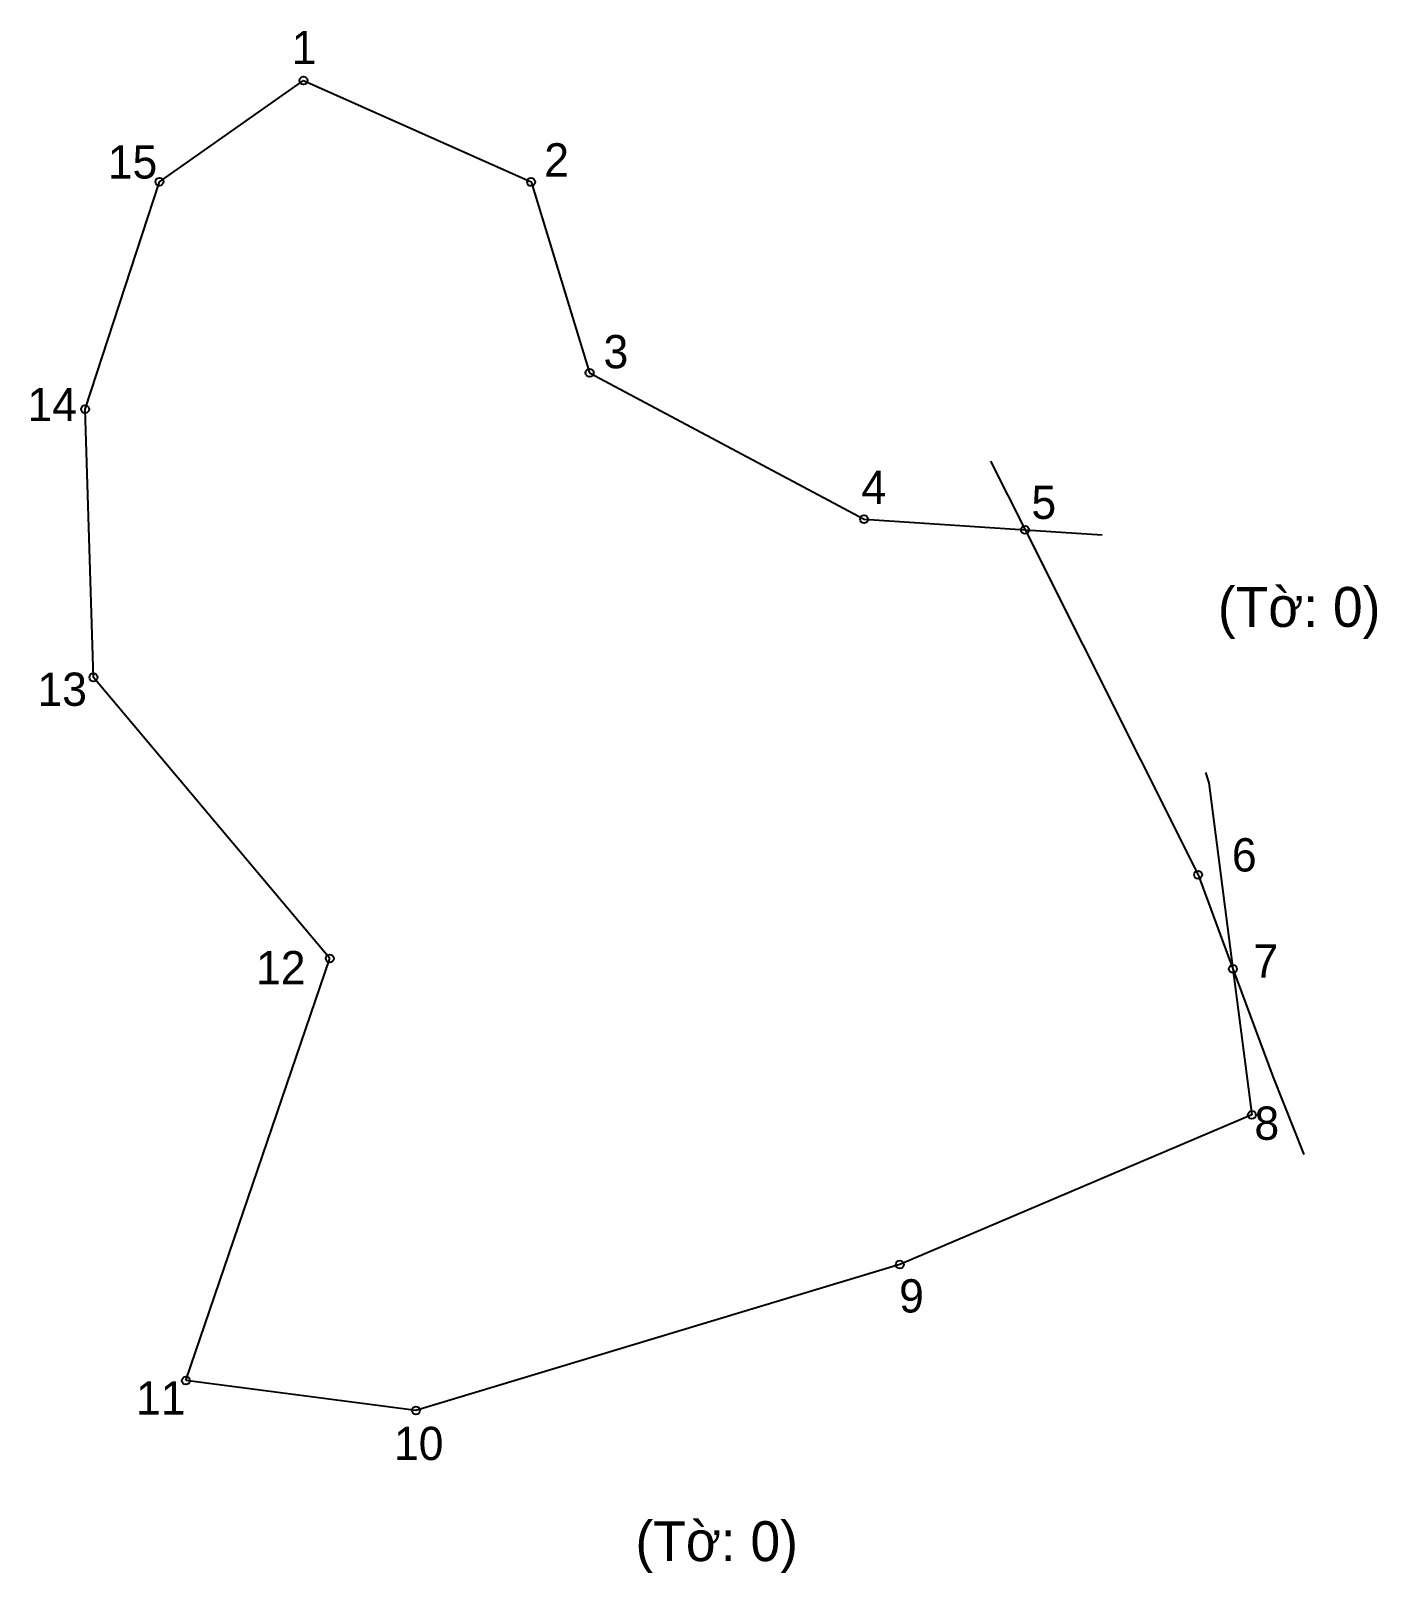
# Model space of a CAD drawing. Extents: x 549429 to 549530, y 1823875 to 1823991.
import ezdxf

# ---------------------------------------------------------------- set-up
doc = ezdxf.new("R2010")
doc.units = 0
for name, color, linetype in [('CanhThua', 7, 'Continuous'), ('MocDinhThua', 7, 'Continuous'), ('NhanTuCan', 7, 'Continuous'), ('RauThua', 7, 'Continuous'), ('SoHieuDinhThua', 7, 'Continuous')]:
    doc.layers.add(name, color=color, linetype=linetype)

msp = doc.modelspace()

# ---------------------------------------------------------------- linework, layer by layer
at = {"layer": 'CanhThua'}
for p, q in [((549438.74, 1823979.33), (549449.55, 1823986.93)), ((549449.55, 1823986.93), (549466.63, 1823979.31)), ((549433.16, 1823962.25), (549438.74, 1823979.33)), ((549466.63, 1823979.31), (549471.03, 1823964.98)), ((549471.03, 1823964.98), (549491.63, 1823953.98)), ((549433.78, 1823942.11), (549433.16, 1823962.25)), ((549491.63, 1823953.98), (549503.71, 1823953.18)), ((549503.71, 1823953.18), (549516.7, 1823927.29)), ((549451.52, 1823921), (549433.78, 1823942.11)), ((549516.7, 1823927.29), (549519.32, 1823920.21)), ((549440.72, 1823889.3), (549451.52, 1823921)), ((549519.32, 1823920.21), (549520.74, 1823909.25)), ((549520.74, 1823909.25), (549494.31, 1823898.01)), ((549494.31, 1823898.01), (549457.99, 1823887.06)), ((549457.99, 1823887.06), (549440.72, 1823889.3))]:
    msp.add_line(p, q, dxfattribs=at)
at = {"layer": 'MocDinhThua'}
for centre in [(549449.55, 1823986.93), (549438.74, 1823979.33), (549466.63, 1823979.31), (549471.03, 1823964.98), (549433.16, 1823962.25), (549491.63, 1823953.98), (549503.71, 1823953.18), (549433.78, 1823942.11), (549516.7, 1823927.29), (549451.52, 1823921), (549519.32, 1823920.21), (549520.74, 1823909.25), (549494.31, 1823898.01), (549440.72, 1823889.3), (549457.99, 1823887.06)]:
    msp.add_circle(centre, 0.3, dxfattribs=at)
at = {"layer": 'RauThua'}
for p, q in [((549501.12, 1823958.35), (549503.71, 1823953.18)), ((549503.71, 1823953.18), (549509.49, 1823952.8)), ((549517.25, 1823934.96), (549517.51, 1823934.2)), ((549517.51, 1823934.2), (549519.32, 1823920.21)), ((549519.32, 1823920.21), (549522.32, 1823912.13)), ((549522.32, 1823912.13), (549524.63, 1823906.28))]:
    msp.add_line(p, q, dxfattribs=at)

# ---------------------------------------------------------------- texts
at = {"layer": 'NhanTuCan'}
for p in [(549518.19, 1823945.9), (549474.47, 1823875.74)]:
    msp.add_text('(Tờ: 0)', height=2.996, dxfattribs=at).set_placement(p)
at = {"layer": 'SoHieuDinhThua'}
for s, height, p in [('1', 2.5, (549448.66, 1823988.16)), ('15', 2.497, (549434.86, 1823979.57)), ('2', 2.5, (549467.62, 1823979.72)), ('3', 2.5, (549472.07, 1823965.32)), ('14', 2.497, (549428.83, 1823961.35)), ('4', 2.5, (549491.43, 1823955.13)), ('5', 2.5, (549504.19, 1823954.01)), ('13', 2.497, (549429.58, 1823939.97)), ('6', 2.5, (549519.24, 1823927.53)), ('12', 2.497, (549445.99, 1823919.06)), ('7', 2.5, (549520.86, 1823919.56)), ('8', 2.5, (549520.93, 1823907.38)), ('9', 2.5, (549494.26, 1823894.41)), ('11', 2.497, (549436.98, 1823886.74)), ('10', 2.497, (549456.34, 1823883.33))]:
    msp.add_text(s, height=height, dxfattribs=at).set_placement(p)

doc.saveas('drawing.dxf')
